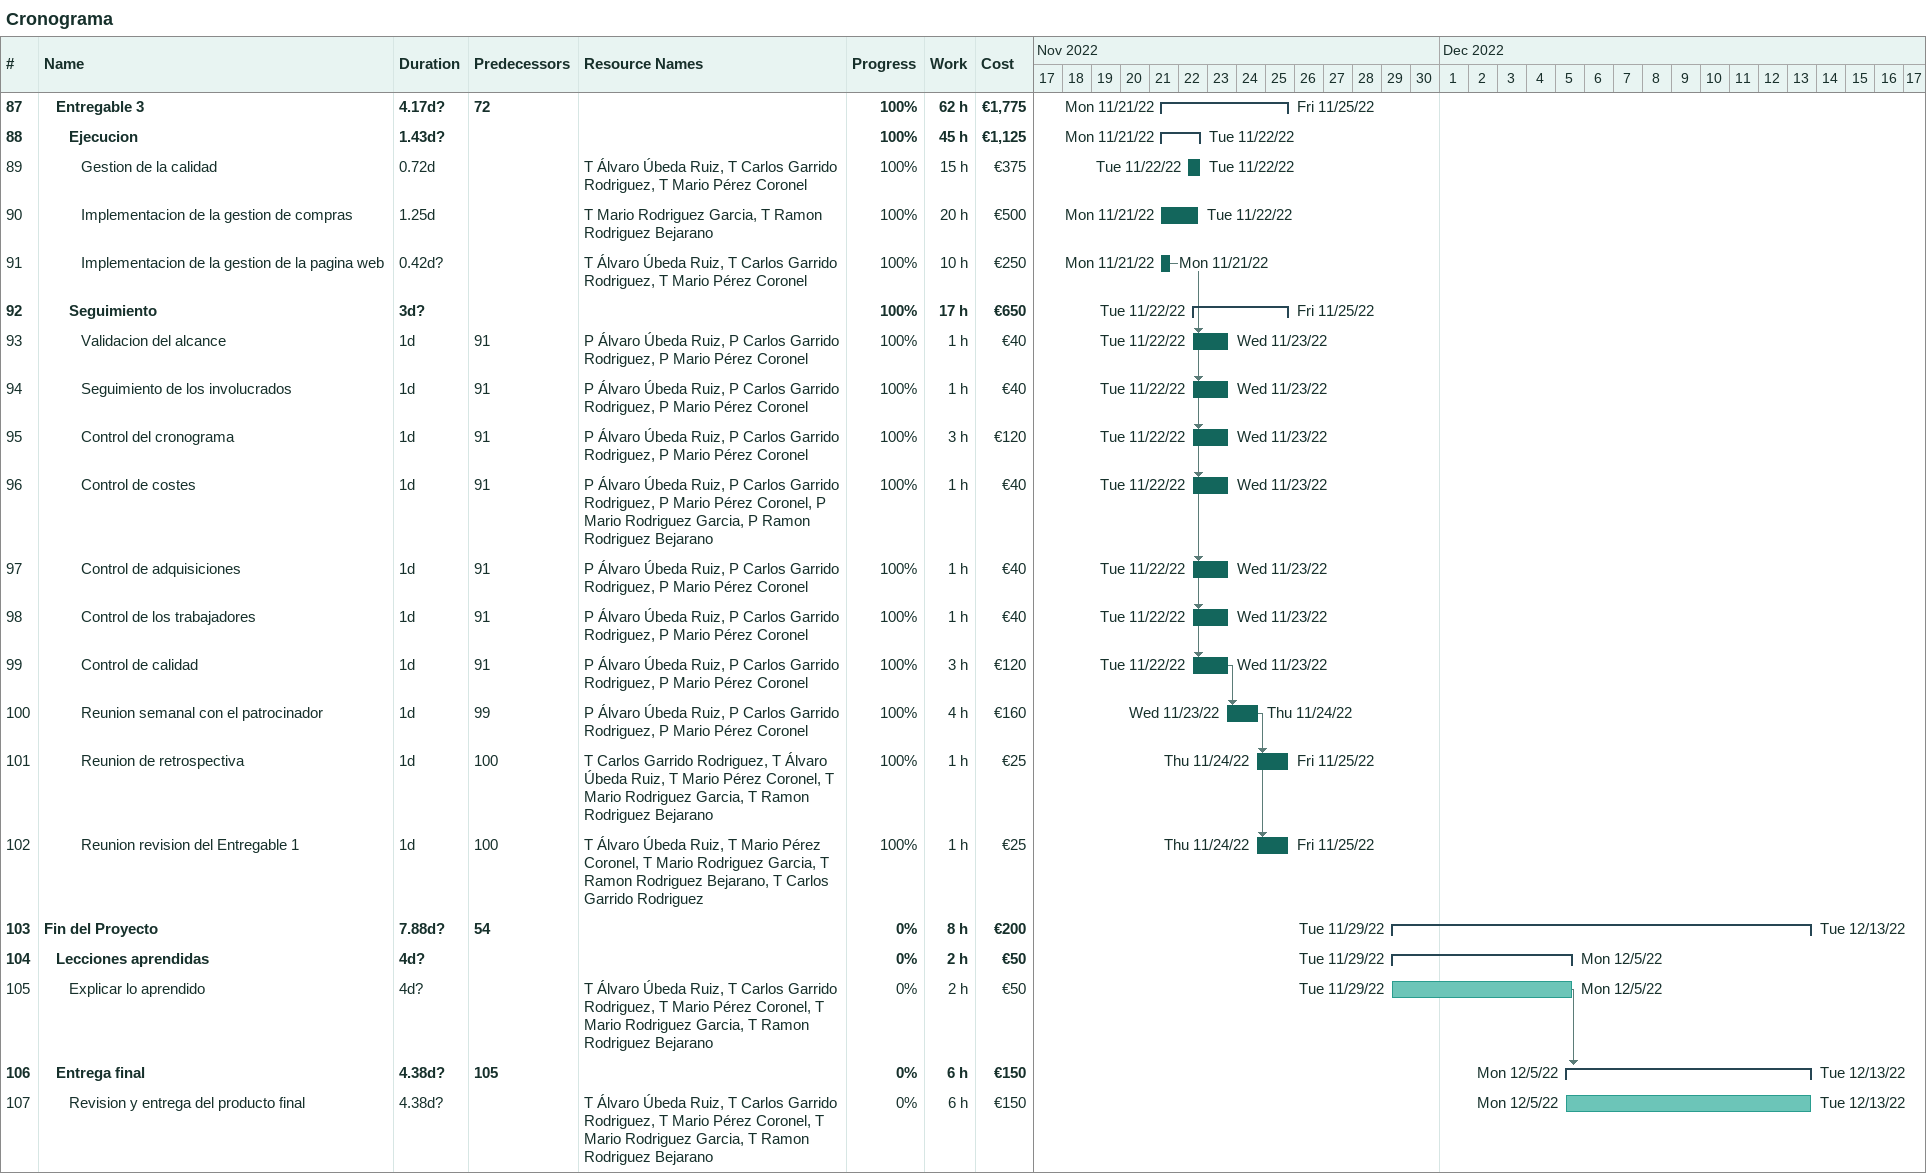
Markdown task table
Cronograma

| ID | Level | Task | Duration | Start | Finish | Predecessors | Resources | % complete | Work (h) | Cost (€) |
|---|---|---|---|---|---|---|---|---|---|---|
| 87 | 2 | **Entregable 3** | 4.17d? | 2022-11-21 | 2022-11-25 | 72 |  | 100 | 62 | 1775 |
| 88 | 3 | **Ejecucion** | 1.43d? | 2022-11-21 | 2022-11-22 |  |  | 100 | 45 | 1125 |
| 89 | 4 | Gestion de la calidad | 0.72d | 2022-11-22 | 2022-11-22 |  | T Álvaro Úbeda Ruiz, T Carlos Garrido Rodriguez, T Mario Pérez Coronel | 100 | 15 | 375 |
| 90 | 4 | Implementacion de la gestion de compras | 1.25d | 2022-11-21 | 2022-11-22 |  | T Mario Rodriguez Garcia, T Ramon Rodriguez Bejarano | 100 | 20 | 500 |
| 91 | 4 | Implementacion de la gestion de la pagina web | 0.42d? | 2022-11-21 | 2022-11-21 |  | T Álvaro Úbeda Ruiz, T Carlos Garrido Rodriguez, T Mario Pérez Coronel | 100 | 10 | 250 |
| 92 | 3 | **Seguimiento** | 3d? | 2022-11-22 | 2022-11-25 |  |  | 100 | 17 | 650 |
| 93 | 4 | Validacion del alcance | 1d | 2022-11-22 | 2022-11-23 | 91 | P Álvaro Úbeda Ruiz, P Carlos Garrido Rodriguez, P Mario Pérez Coronel | 100 | 1 | 40 |
| 94 | 4 | Seguimiento de los involucrados | 1d | 2022-11-22 | 2022-11-23 | 91 | P Álvaro Úbeda Ruiz, P Carlos Garrido Rodriguez, P Mario Pérez Coronel | 100 | 1 | 40 |
| 95 | 4 | Control del cronograma | 1d | 2022-11-22 | 2022-11-23 | 91 | P Álvaro Úbeda Ruiz, P Carlos Garrido Rodriguez, P Mario Pérez Coronel | 100 | 3 | 120 |
| 96 | 4 | Control de costes | 1d | 2022-11-22 | 2022-11-23 | 91 | P Álvaro Úbeda Ruiz, P Carlos Garrido Rodriguez, P Mario Pérez Coronel, P Mario Rodriguez Garcia, P Ramon Rodriguez Bejarano | 100 | 1 | 40 |
| 97 | 4 | Control de adquisiciones | 1d | 2022-11-22 | 2022-11-23 | 91 | P Álvaro Úbeda Ruiz, P Carlos Garrido Rodriguez, P Mario Pérez Coronel | 100 | 1 | 40 |
| 98 | 4 | Control de los trabajadores | 1d | 2022-11-22 | 2022-11-23 | 91 | P Álvaro Úbeda Ruiz, P Carlos Garrido Rodriguez, P Mario Pérez Coronel | 100 | 1 | 40 |
| 99 | 4 | Control de calidad | 1d | 2022-11-22 | 2022-11-23 | 91 | P Álvaro Úbeda Ruiz, P Carlos Garrido Rodriguez, P Mario Pérez Coronel | 100 | 3 | 120 |
| 100 | 4 | Reunion semanal con el patrocinador | 1d | 2022-11-23 | 2022-11-24 | 99 | P Álvaro Úbeda Ruiz, P Carlos Garrido Rodriguez, P Mario Pérez Coronel | 100 | 4 | 160 |
| 101 | 4 | Reunion de retrospectiva | 1d | 2022-11-24 | 2022-11-25 | 100 | T Carlos Garrido Rodriguez, T Álvaro Úbeda Ruiz, T Mario Pérez Coronel, T Mario Rodriguez Garcia, T Ramon Rodriguez Bejarano | 100 | 1 | 25 |
| 102 | 4 | Reunion revision del Entregable 1 | 1d | 2022-11-24 | 2022-11-25 | 100 | T Álvaro Úbeda Ruiz, T Mario Pérez Coronel, T Mario Rodriguez Garcia, T Ramon Rodriguez Bejarano, T Carlos Garrido Rodriguez | 100 | 1 | 25 |
| 103 | 1 | **Fin del Proyecto** | 7.88d? | 2022-11-29 | 2022-12-13 | 54 |  | 0 | 8 | 200 |
| 104 | 2 | **Lecciones aprendidas** | 4d? | 2022-11-29 | 2022-12-05 |  |  | 0 | 2 | 50 |
| 105 | 3 | Explicar lo aprendido | 4d? | 2022-11-29 | 2022-12-05 |  | T Álvaro Úbeda Ruiz, T Carlos Garrido Rodriguez, T Mario Pérez Coronel, T Mario Rodriguez Garcia, T Ramon Rodriguez Bejarano | 0 | 2 | 50 |
| 106 | 2 | **Entrega final** | 4.38d? | 2022-12-05 | 2022-12-13 | 105 |  | 0 | 6 | 150 |
| 107 | 3 | Revision y entrega del producto final | 4.38d? | 2022-12-05 | 2022-12-13 |  | T Álvaro Úbeda Ruiz, T Carlos Garrido Rodriguez, T Mario Pérez Coronel, T Mario Rodriguez Garcia, T Ramon Rodriguez Bejarano | 0 | 6 | 150 |
